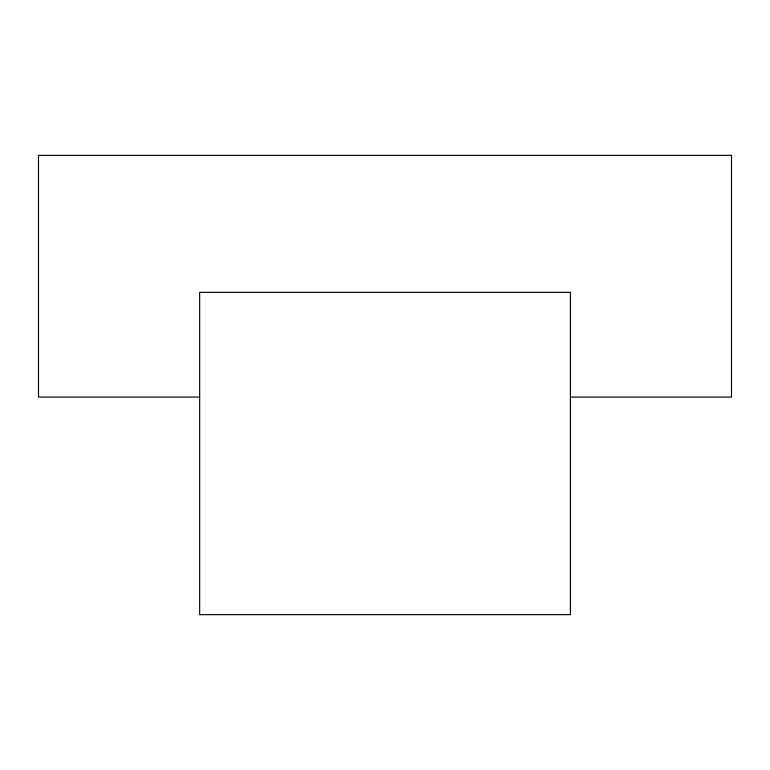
<?xml version="1.0" encoding="UTF-8"?>
<svg xmlns="http://www.w3.org/2000/svg" width="770" height="770" viewBox="0 0 770 770"><rect width="100%" height="100%" fill="white"/><g stroke="black" fill="none" stroke-linecap="round" stroke-linejoin="round"><path stroke-width="1.16" d="M199.661 397.089L38.5 397.089L38.5 155.347L731.5 155.347L731.5 397.089L570.416 397.089M570.416 292.331L199.661 292.331L199.661 614.653L570.416 614.653L570.416 292.331"/></g></svg>
